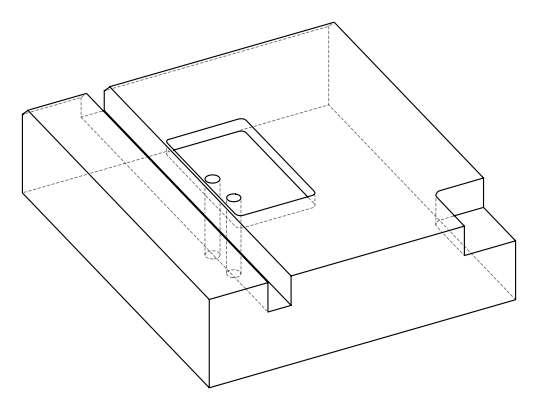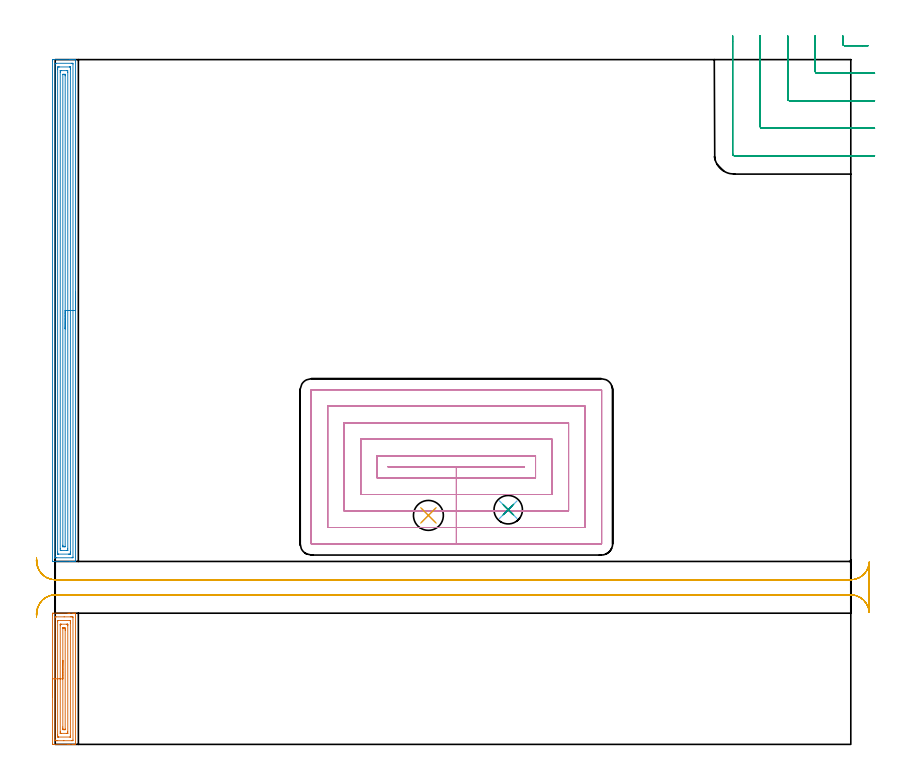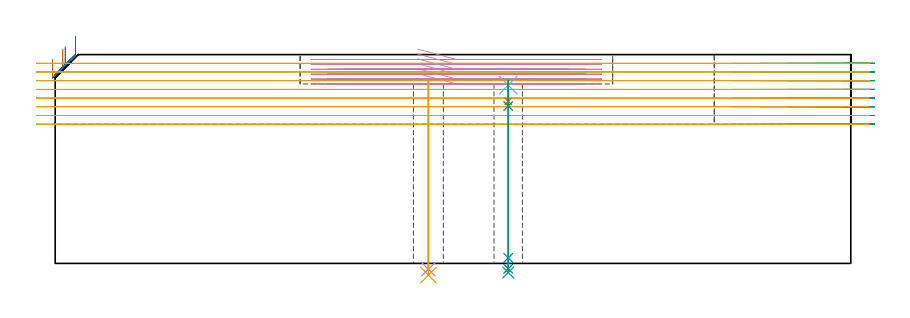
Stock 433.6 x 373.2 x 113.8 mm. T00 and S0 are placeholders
(PLAN: 11 operations, 9 tool changes, 62.4 min)
(1 AREA_MILL | FG_CHAMFER_SURFACE | UGT0205_001 | 3.09 min | 6206 mm3)
(2 AREA_MILL_1 | FG_CHAMFER_SURFACE_1 | UGT0205_001 | 11.17 min | 22240 mm3)
(3 MILL_CORNER_NOTCH_RECTANGULAR | CORNER_NOTCH_RECTANGULAR | UGT0201_094 | Follow Part, ap 5, ae 75% | 7.51 min | 174990 mm3)
(4 MILL_RECTANGULAR_POCKET | POCKET_RECTANGULAR_STRAIGHT | NXT0201_011 | Follow Part, ap 3, ae 75% | 23.3 min | 261359 mm3)
(5 MILL_RECTANGULAR_SLOT | SLOT_RECTANGULAR | UGT0201_094 | Follow Part, ap 5, ae 75% | 15.48 min | 462439 mm3)
(6 SPOT_DRILL | STEP1HOLE | NXT0321_9005460120000 | 0.03 min | 22 mm3)
(7 DRILL_BLIND_HOLE_INTO_CENTER | STEP1HOLE | UGT0301_185 | 0.05 min | 265 mm3)
(8 GUN_DRILL_THROUGH_HOLE | STEP1HOLE | UGT0307_002 | 0.48 min | 2493 mm3)
(9 SPADE_DRILL_TO_ENLARGE_THROUGH_HOLE | STEP1HOLE | UGT0306_006 | 0.42 min | 15644 mm3)
(10 DRILL_THROUGH_HOLE_FROM_SOLID_MATERIAL | STEP1HOLE_1 | NXT0301_065 | 0.42 min | 6736 mm3)
(11 DRILL_TO_ENLARGE_THROUGH_HOLE | STEP1HOLE_1 | UGT0301_287 | 0.43 min | 13636 mm3)
(TOOL UGT0205_001 | Chamfer Mill 20 x 3 x 45 deg. | D20 FL50 Z2)
(TOOL UGT0201_094 | End mill 20 mm | D20 FL38 Z4)
(TOOL NXT0201_011 | ENDMILL 12mm [2P460-1200-NA 1630] | D12 FL38 Z6)
(TOOL NXT0321_9005460120000 | NC Spot Drill, 142deg, 12mm, Carbide, Uncoated | D12 PA142 FL30 Z2)
(TOOL UGT0301_185 | Twist Drill 6.3 mm | D6.3 PA118 FL61 Z2)
(TOOL UGT0307_002 | Gun Drill 6 mm | D6 PA130 FL24 Z1)
(TOOL UGT0306_006 | Spade Drill 15.5mm | D15.5 PA132 FL10 Z2)
(TOOL NXT0301_065 | Carbide Drill 9.4mm [860.1-0940-075A1-MM 2214] | D9.4 PA140 FL98 Z2)
(TOOL UGT0301_287 | Twist Drill 16.3 mm | D16.3 PA118 FL125 Z2)
(OP 1 AREA_MILL)
G17 G21 G94 G90
T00 M6
G54
G17 G0 G90 X-1.5 Y25.75 S1061 M3
G43 Z123.8 H0
Z111.2
G94 G1 Y25.788 Z110.328 F250.
Y25.902 Z109.463
Y26.091 Z108.612
Y26.353 Z107.78
Y26.687 Z106.974
Y27.09 Z106.2
Y27.558 Z105.464
Y28.09 Z104.772
Y28.679 Z104.129
Y29.322 Z103.54
Y30.014 Z103.008
Y30.75 Z102.54
Y31.524 Z102.137
Y32.33 Z101.803
Y33.162 Z101.541
Y34.013 Z101.352
Y34.878 Z101.238
Y35.75 Z101.2
Y70.567
X-1.499 Y70.923 Z101.201
X-1.494 Y71.451 Z101.203
X-1.491 Y71.492 Z101.205
X-0.967 Y71.5 Z101.73
X7.018 Z109.712
X7.642 Z110.339
X7.905 Z110.602
X9.68 Z112.375
X10.207 Z112.905
X10.567 Z113.266
X10.784 Z113.483
X11.075 Y71.493 Z113.766
X11.097 Y71.49 Z113.788
X11.1 Y71.368 Z113.8
Y0.132
X11.097 Y0.01 Z113.788
X11.075 Y0.007 Z113.766
X10.784 Y0. Z113.483
X10.206 Z112.905
X9.68 Z112.375
X7.642 Z110.34
X7.018 Z109.712
X-1.28 Y0.001 Z101.416
X-1.492 Y0.01 Z101.205
X-1.499 Y0.221 Z101.199
X-1.5 Y0.577 Z101.2
Y35.75
X-0.086 Z102.614
Y69.142
X-0.08 Y69.49 Z102.62
X0.452 Y69.499 Z103.152
X4.887 Y69.5 Z107.587
X8.436 Z111.136
X8.793 Z111.493
X9.325 Y69.498 Z112.025
X9.68 Y69.49 Z112.38
X9.686 Y69.136 Z112.386
Y2.358
X9.68 Y2.01 Z112.38
X9.148 Y2.001 Z111.848
X4.713 Y2. Z107.413
X1.164 Z103.864
X0.807 Z103.507
X0.275 Y2.002 Z102.975
X-0.08 Y2.01 Z102.62
X-0.086 Y2.358 Z102.614
Y2.364
Y35.75
X1.328 Z104.028
X1.329 Y66.838 Z104.029
X1.331 Y67.361 Z104.031
X1.333 Y67.452 Z104.033
X1.335 Y67.489 Z104.035
X1.417 Y67.494 Z104.117
X1.557 Y67.499 Z104.257
X7.767 Y67.5 Z110.467
X7.905 Y67.497 Z110.605
X8.044 Y67.49 Z110.744
X8.265 Y67.474 Z110.965
X8.267 Y67.361 Z110.967
X8.27 Y66.995 Z110.97
X8.271 Y66.47 Z110.971
Y66.103
Y4.662
X8.269 Y4.139 Z110.969
X8.267 Y4.048 Z110.967
X8.265 Y4.011 Z110.965
X8.182 Y4.006 Z110.882
X8.043 Y4.001 Z110.743
X1.833 Y4. Z104.533
X1.695 Y4.003 Z104.395
X1.556 Y4.01 Z104.256
X1.335 Y4.026 Z104.035
X1.333 Y4.139 Z104.033
X1.33 Y4.505 Z104.03
X1.329 Y5.03 Z104.029
X1.328 Y5.397 Z104.028
Y35.75
X2.743 Z105.443
Y64.69
X2.745 Y65.417 Z105.445
X2.747 Y65.466 Z105.447
X2.749 Y65.486 Z105.449
X2.764 Y65.49 Z105.464
X2.863 Y65.495 Z105.563
X3.065 Y65.498 Z105.765
X3.469 Y65.5 Z106.169
X6.211 Z108.911
X6.566 Y65.499 Z109.266
X6.744 Y65.497 Z109.444
X6.833 Y65.492 Z109.533
X6.85 Y65.49 Z109.55
X6.852 Y65.479 Z109.552
X6.854 Y65.445 Z109.554
X6.857 Y64.851 Z109.557
Y64.69
Y6.81
X6.855 Y6.084 Z109.555
X6.853 Y6.034 Z109.553
X6.851 Y6.014 Z109.551
X6.836 Y6.01 Z109.536
X6.736 Y6.005 Z109.436
X6.535 Y6.002 Z109.235
X6.131 Y6. Z108.831
X3.389 Z106.089
X3.033 Y6.001 Z105.733
X2.856 Y6.003 Z105.556
X2.767 Y6.008 Z105.467
X2.75 Y6.01 Z105.45
X2.748 Y6.021 Z105.448
X2.746 Y6.055 Z105.446
X2.743 Y6.649 Z105.443
Y6.81
Y35.75
X4.157 Z106.857
Y63.109
X4.159 Y63.309 Z106.859
X4.162 Y63.442 Z106.862
X4.164 Y63.484 Z106.864
X4.174 Y63.49 Z106.874
X4.209 Y63.493 Z106.909
X4.356 Y63.498 Z107.056
X4.655 Y63.499 Z107.355
X5.244 Y63.493 Z107.944
X5.433 Y63.49 Z108.133
X5.439 Y63.109 Z108.139
X5.442 Y62.909 Z108.142
X5.443 Y62.709 Z108.143
Y62.018
Y8.391
X5.441 Y8.191 Z108.141
X5.438 Y8.058 Z108.138
X5.436 Y8.016 Z108.136
X5.426 Y8.01 Z108.126
X5.391 Y8.007 Z108.091
X5.244 Y8.002 Z107.944
X4.945 Y8.001 Z107.645
X4.356 Y8.007 Z107.056
X4.167 Y8.01 Z106.867
X4.16 Y8.391 Z106.86
X4.158 Y8.591 Z106.858
X4.157 Y8.791 Z106.857
Y9.482
Y35.75
Y36.622 Z106.895
Y37.486 Z107.009
Y38.338 Z107.198
Y39.17 Z107.46
Y39.976 Z107.794
Y40.75 Z108.197
Y41.486 Z108.665
Y42.178 Z109.196
Y42.821 Z109.786
Y43.41 Z110.429
Y43.941 Z111.121
Y44.41 Z111.857
Y44.813 Z112.631
Y45.147 Z113.437
Y45.409 Z114.269
Y45.598 Z115.12
Y45.712 Z115.985
Y45.75 Z116.857
G0 Z123.8
M5
M2
(OP 2 AREA_MILL_1)
G17 G21 G94 G90
T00 M6
G54
G17 G0 G90 X11.1 Y246.45 S1061 M3
G43 Z123.8 H0
G94 G1 Y246.412 Z122.928 F250.
Y246.298 Z122.063
Y246.109 Z121.212
Y245.847 Z120.38
Y245.513 Z119.574
Y245.11 Z118.8
Y244.641 Z118.064
Y244.11 Z117.372
Y243.521 Z116.729
Y242.878 Z116.139
Y242.186 Z115.608
Y241.45 Z115.14
Y240.676 Z114.737
Y239.87 Z114.403
Y239.038 Z114.141
Y238.186 Z113.952
Y237.322 Z113.838
Y236.45 Z113.8
Y99.863
X11.097 Y99.71 Z113.788
X11.069 Y99.706 Z113.76
X10.711 Y99.7 Z113.41
X10.328 Z113.027
X9.68 Z112.375
X8.469 Z111.166
X7.905 Z110.6
X-1.25 Y99.701 Z101.448
X-1.492 Y99.71 Z101.206
X-1.499 Y99.952 Z101.199
Y99.979
X-1.5 Y372.591 Z101.2
X-1.497 Y372.951 Z101.202
X-1.492 Y373.19 Z101.206
X-1.249 Y373.2 Z101.448
X7.905 Z110.6
X8.469 Z111.166
X8.793 Z111.489
X9.356 Z112.052
X9.68 Z112.375
X10.328 Z113.027
X10.711 Z113.41
X11.069 Y373.193 Z113.76
X11.097 Y373.19 Z113.788
X11.1 Y373.037 Z113.8
Y236.45
X9.686 Z112.386
Y102.095
X9.68 Y101.71 Z112.38
X9.184 Y101.701 Z111.884
X0.807 Y101.7 Z103.507
X0.311 Y101.701 Z103.011
X-0.08 Y101.71 Z102.62
X-0.086 Y102.095 Z102.614
Y102.101
Y370.805
X-0.08 Y371.19 Z102.62
X0.416 Y371.199 Z103.116
X8.793 Y371.2 Z111.493
X9.289 Y371.199 Z111.989
X9.68 Y371.19 Z112.38
X9.686 Y370.805 Z112.386
Y236.45
X8.271 Z110.971
Y104.773
X8.27 Y104.406 Z110.97
X8.264 Y103.88 Z110.964
X8.257 Y103.71 Z110.957
X8.083 Y103.702 Z110.783
X7.905 Y103.701 Z110.605
X7.197 Y103.7 Z109.897
X1.695 Y103.701 Z104.395
X1.516 Y103.704 Z104.216
X1.397 Y103.71 Z104.097
X1.335 Y103.722 Z104.035
X1.332 Y103.758 Z104.032
X1.33 Y103.88 Z104.03
X1.328 Y104.248 Z104.028
Y104.773
X1.329 Y368.127 Z104.029
X1.33 Y368.494 Z104.03
X1.336 Y369.02 Z104.036
X1.343 Y369.19 Z104.043
X1.517 Y369.198 Z104.217
X1.695 Y369.199 Z104.395
X2.403 Y369.2 Z105.103
X7.905 Y369.199 Z110.605
X8.084 Y369.196 Z110.784
X8.203 Y369.19 Z110.903
X8.265 Y369.178 Z110.965
X8.267 Y369.142 Z110.967
X8.27 Y369.02 Z110.97
X8.271 Y368.652 Z110.971
Y368.127
Y236.45
X6.857 Z109.557
Y106.558
X6.853 Y105.832 Z109.553
X6.85 Y105.725 Z109.55
X6.846 Y105.709 Z109.546
X6.823 Y105.706 Z109.523
X6.771 Y105.703 Z109.471
X6.557 Y105.701 Z109.257
X6.131 Y105.7 Z108.831
X3.435 Z106.135
X3.031 Y105.706 Z105.731
X2.83 Y105.71 Z105.53
X2.749 Y105.723 Z105.449
X2.743 Y106.558 Z105.443
Y366.342
X2.747 Y367.068 Z105.447
X2.75 Y367.174 Z105.45
X2.754 Y367.191 Z105.454
X2.776 Y367.194 Z105.476
X2.829 Y367.197 Z105.529
X3.043 Y367.199 Z105.743
X3.469 Y367.2 Z106.169
X6.165 Z108.865
X6.569 Y367.194 Z109.269
X6.77 Y367.19 Z109.47
X6.85 Y367.177 Z109.55
X6.857 Y366.342 Z109.557
Y236.45
X5.443 Z108.143
X5.442 Y107.942 Z108.142
X5.44 Y107.809 Z108.14
X5.436 Y107.711 Z108.136
X5.403 Y107.707 Z108.103
X5.244 Y107.702 Z107.944
X4.996 Y107.7 Z107.696
X4.209 Y107.701 Z106.909
X4.178 Y107.705 Z106.878
X4.167 Y107.709 Z106.867
X4.164 Y107.743 Z106.864
X4.158 Y108.143 Z106.858
X4.157 Y108.344 Z106.857
Y108.545
X4.158 Y364.958 Z106.858
X4.16 Y365.091 Z106.86
X4.164 Y365.189 Z106.864
X4.197 Y365.193 Z106.897
X4.356 Y365.198 Z107.056
X4.604 Y365.2 Z107.304
X5.391 Y365.199 Z108.091
X5.422 Y365.195 Z108.122
X5.433 Y365.191 Z108.133
X5.436 Y365.157 Z108.136
X5.442 Y364.757 Z108.142
X5.443 Y364.556 Z108.143
Y364.355
Y236.45
Y235.578 Z108.181
Y234.713 Z108.295
Y233.862 Z108.484
Y233.03 Z108.746
Y232.224 Z109.08
Y231.45 Z109.483
Y230.714 Z109.951
Y230.022 Z110.483
Y229.379 Z111.072
Y228.79 Z111.715
Y228.258 Z112.407
Y227.79 Z113.143
Y227.387 Z113.917
Y227.053 Z114.723
Y226.791 Z115.555
Y226.602 Z116.407
Y226.488 Z117.271
Y226.45 Z118.143
G0 Z123.8
M5
M2
(OP 3 MILL_CORNER_NOTCH_RECTANGULAR)
G17 G21 G94 G90
T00 M6
G54
G17 G0 G90 X429.2 Y386.2 S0 M3
G43 Z123.8 H0
Z109.062
G94 G1 Y383.2 F250.
Y381.794 F500.
G3 X430.194 Y380.8 R1.
G1 X440.099
X443.099 F250.
G0 Z123.8
X414.2 Y386.2
Z109.062
G1 Y383.2
Y366.795 F500.
G3 X415.195 Y365.8 R1.
G1 X443.6
X446.6 F250.
G0 Z123.8
X399.2 Y386.2
Z109.062
G1 Y383.2
Y351.795 F500.
G3 X400.195 Y350.8 R1.
G1 X443.6
X446.6 F250.
G0 Z123.8
X384.2 Y386.2
Z109.062
G1 Y383.2
Y336.795 F500.
G3 X385.195 Y335.8 R1.
G1 X443.6
X446.6 F250.
G0 Z123.8
X369.2 Y386.2
Z109.062
G1 Y383.2
Y321.795 F500.
G3 X370.195 Y320.8 R1.
G1 X443.6
X446.6 F250.
G0 Z123.8
X429.2 Y386.2
Z104.325
G1 Y383.2
Y381.794 F500.
G3 X430.194 Y380.8 R1.
G1 X440.099
X443.099 F250.
G0 Z123.8
X414.2 Y386.2
Z104.325
G1 Y383.2
Y366.795 F500.
G3 X415.195 Y365.8 R1.
G1 X443.6
X446.6 F250.
G0 Z123.8
X399.2 Y386.2
Z104.325
G1 Y383.2
Y351.795 F500.
G3 X400.195 Y350.8 R1.
G1 X443.6
X446.6 F250.
G0 Z123.8
X384.2 Y386.2
Z104.325
G1 Y383.2
Y336.795 F500.
G3 X385.195 Y335.8 R1.
G1 X443.6
X446.6 F250.
G0 Z123.8
X369.2 Y386.2
Z104.325
G1 Y383.2
Y321.795 F500.
G3 X370.195 Y320.8 R1.
G1 X443.6
X446.6 F250.
G0 Z123.8
X429.2 Y386.2
Z99.587
G1 Y383.2
Y381.794 F500.
G3 X430.194 Y380.8 R1.
G1 X440.099
X443.099 F250.
G0 Z123.8
X414.2 Y386.2
Z99.587
G1 Y383.2
Y366.794 F500.
G3 X415.194 Y365.8 R1.
G1 X443.6
X446.6 F250.
G0 Z123.8
X399.2 Y386.2
Z99.587
G1 Y383.2
Y351.795 F500.
G3 X400.195 Y350.8 R1.
G1 X443.6
X446.6 F250.
G0 Z123.8
X384.2 Y386.2
Z99.587
G1 Y383.2
Y336.795 F500.
G3 X385.195 Y335.8 R1.
G1 X443.6
X446.6 F250.
G0 Z123.8
X369.2 Y386.2
Z99.587
G1 Y383.2
Y321.795 F500.
G3 X370.195 Y320.8 R1.
G1 X443.6
X446.6 F250.
G0 Z123.8
X429.2 Y386.2
Z94.85
G1 Y383.2
Y381.794 F500.
G3 X430.194 Y380.8 R1.
G1 X440.099
X443.099 F250.
G0 Z123.8
X414.2 Y386.2
Z94.85
G1 Y383.2
Y366.794 F500.
G3 X415.194 Y365.8 R1.
G1 X443.6
X446.6 F250.
G0 Z123.8
X399.2 Y386.2
Z94.85
G1 Y383.2
Y351.795 F500.
G3 X400.195 Y350.8 R1.
G1 X443.6
X446.6 F250.
G0 Z123.8
X384.2 Y386.2
Z94.85
G1 Y383.2
Y336.795 F500.
G3 X385.195 Y335.8 R1.
G1 X443.6
X446.6 F250.
G0 Z123.8
X369.2 Y386.2
Z94.85
G1 Y383.2
Y321.795 F500.
G3 X370.195 Y320.8 R1.
G1 X443.6
X446.6 F250.
G0 Z123.8
X429.2 Y386.2
Z90.112
G1 Y383.2
Y381.794 F500.
G3 X430.194 Y380.8 R1.
G1 X440.099
X443.099 F250.
G0 Z123.8
X414.2 Y386.2
Z90.112
G1 Y383.2
Y366.794 F500.
G3 X415.194 Y365.8 R1.
G1 X443.6
X446.6 F250.
G0 Z123.8
X399.2 Y386.2
Z90.112
G1 Y383.2
Y351.795 F500.
G3 X400.195 Y350.8 R1.
G1 X443.6
X446.6 F250.
G0 Z123.8
X384.2 Y386.2
Z90.112
G1 Y383.2
Y336.795 F500.
G3 X385.195 Y335.8 R1.
G1 X443.6
X446.6 F250.
G0 Z123.8
X369.2 Y386.2
Z90.112
G1 Y383.2
Y321.795 F500.
G3 X370.195 Y320.8 R1.
G1 X443.6
X446.6 F250.
G0 Z123.8
X429.2 Y386.2
Z85.375
G1 Y383.2
Y381.794 F500.
G3 X430.194 Y380.8 R1.
G1 X440.099
X443.099 F250.
G0 Z123.8
X414.2 Y386.2
Z85.375
G1 Y383.2
Y366.794 F500.
G3 X415.194 Y365.8 R1.
G1 X443.6
X446.6 F250.
G0 Z123.8
X399.2 Y386.2
Z85.375
G1 Y383.2
Y351.795 F500.
G3 X400.195 Y350.8 R1.
G1 X443.6
X446.6 F250.
G0 Z123.8
X384.2 Y386.2
Z85.375
G1 Y383.2
Y336.795 F500.
G3 X385.195 Y335.8 R1.
G1 X443.6
X446.6 F250.
G0 Z123.8
X369.2 Y386.2
Z85.375
G1 Y383.2
Y321.795 F500.
G3 X370.195 Y320.8 R1.
G1 X443.6
X446.6 F250.
G0 Z123.8
X429.2 Y386.2
Z80.637
G1 Y383.2
Y381.794 F500.
G3 X430.194 Y380.8 R1.
G1 X440.099
X443.099 F250.
G0 Z123.8
X414.2 Y386.2
Z80.637
G1 Y383.2
Y366.794 F500.
G3 X415.194 Y365.8 R1.
G1 X443.6
X446.6 F250.
G0 Z123.8
X399.2 Y386.2
Z80.637
G1 Y383.2
Y351.795 F500.
G3 X400.195 Y350.8 R1.
G1 X443.6
X446.6 F250.
G0 Z123.8
X384.2 Y386.2
Z80.637
G1 Y383.2
Y336.795 F500.
G3 X385.195 Y335.8 R1.
G1 X443.6
X446.6 F250.
G0 Z123.8
X369.2 Y386.2
Z80.637
G1 Y383.2
Y321.795 F500.
G3 X370.195 Y320.8 R1.
G1 X443.6
X446.6 F250.
G0 Z123.8
X429.2 Y386.2
Z75.9
G1 Y383.2
Y381.794 F500.
G3 X430.194 Y380.8 R1.
G1 X440.099
X443.099 F250.
G0 Z123.8
X414.2 Y386.2
Z75.9
G1 Y383.2
Y366.794 F500.
G3 X415.194 Y365.8 R1.
G1 X443.6
X446.6 F250.
G0 Z123.8
X399.2 Y386.2
Z75.9
G1 Y383.2
Y351.795 F500.
G3 X400.195 Y350.8 R1.
G1 X443.6
X446.6 F250.
G0 Z123.8
X384.2 Y386.2
Z75.9
G1 Y383.2
Y336.795 F500.
G3 X385.195 Y335.8 R1.
G1 X443.6
X446.6 F250.
G0 Z123.8
X369.2 Y386.2
Z75.9
G1 Y383.2
Y321.795 F500.
G3 X370.195 Y320.8 R1.
G1 X443.6
X446.6 F250.
G0 Z123.8
M5
M2
(OP 4 MILL_RECTANGULAR_POCKET)
G17 G21 G94 G90
T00 M6
G54
G17 G0 G90 X197.502 Y151.2 S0 M3
G43 Z123.8 H1
Z116.8
G94 G1 X218.65 Z111.133 F250.
X255.8 F500.
Y151.3
X181.5
Y151.2
X218.65
Y145.2
X261.8
Y157.3
X175.5
Y145.2
X218.65
Y136.2
X270.8
Y166.3
X166.5
Y136.2
X218.65
Y127.2
X279.8
Y175.3
X157.5
Y127.2
X218.65
Y118.2
X288.8
Y184.3
X148.5
Y118.2
X218.65
Y109.2
X297.6
G3 X297.8 Y109.4 R0.2
G1 Y193.1
G3 X297.6 Y193.3 R0.2
G1 X139.7
G3 X139.5 Y193.1 R0.2
G1 Y109.4
G3 X139.7 Y109.2 R0.2
G1 X218.65
X219.65
G0 X197.502 Y151.2 Z114.133
G1 X218.65 Z108.467 F250.
X255.8 F500.
Y151.3
X181.5
Y151.2
X218.65
Y145.2
X261.8
Y157.3
X175.5
Y145.2
X218.65
Y136.2
X270.8
Y166.3
X166.5
Y136.2
X218.65
Y127.2
X279.8
Y175.3
X157.5
Y127.2
X218.65
Y118.2
X288.8
Y184.3
X148.5
Y118.2
X218.65
Y109.2
X297.6
G3 X297.8 Y109.4 R0.2
G1 Y193.1
G3 X297.6 Y193.3 R0.2
G1 X139.7
G3 X139.5 Y193.1 R0.2
G1 Y109.4
G3 X139.7 Y109.2 R0.2
G1 X218.65
X219.65
G0 X197.502 Y151.2 Z111.467
G1 X218.65 Z105.8 F250.
X255.8 F500.
Y151.3
X181.5
Y151.2
X218.65
Y145.2
X261.8
Y157.3
X175.5
Y145.2
X218.65
Y136.2
X270.8
Y166.3
X166.5
Y136.2
X218.65
Y127.2
X279.8
Y175.3
X157.5
Y127.2
X218.65
Y118.2
X288.8
Y184.3
X148.5
Y118.2
X218.65
Y109.2
X297.6
G3 X297.8 Y109.4 R0.2
G1 Y193.1
G3 X297.6 Y193.3 R0.2
G1 X139.7
G3 X139.5 Y193.1 R0.2
G1 Y109.4
G3 X139.7 Y109.2 R0.2
G1 X218.65
X219.65
G0 X197.502 Y151.2 Z108.8
G1 X218.65 Z103.133 F250.
X255.8 F500.
Y151.3
X181.5
Y151.2
X218.65
Y145.2
X261.8
Y157.3
X175.5
Y145.2
X218.65
Y136.2
X270.8
Y166.3
X166.5
Y136.2
X218.65
Y127.2
X279.8
Y175.3
X157.5
Y127.2
X218.65
Y118.2
X288.8
Y184.3
X148.5
Y118.2
X218.65
Y109.2
X297.6
G3 X297.8 Y109.4 R0.2
G1 Y193.1
G3 X297.6 Y193.3 R0.2
G1 X139.7
G3 X139.5 Y193.1 R0.2
G1 Y109.4
G3 X139.7 Y109.2 R0.2
G1 X218.65
X219.65
G0 X197.502 Y151.2 Z106.133
G1 X218.65 Z100.467 F250.
X255.8 F500.
Y151.3
X181.5
Y151.2
X218.65
Y145.2
X261.8
Y157.3
X175.5
Y145.2
X218.65
Y136.2
X270.8
Y166.3
X166.5
Y136.2
X218.65
Y127.2
X279.8
Y175.3
X157.5
Y127.2
X218.65
Y118.2
X288.8
Y184.3
X148.5
Y118.2
X218.65
Y109.2
X297.6
G3 X297.8 Y109.4 R0.2
G1 Y193.1
G3 X297.6 Y193.3 R0.2
G1 X139.7
G3 X139.5 Y193.1 R0.2
G1 Y109.4
G3 X139.7 Y109.2 R0.2
G1 X218.65
X219.65
G0 X197.502 Y151.2 Z103.467
G1 X218.65 Z97.8 F250.
X255.8 F500.
Y151.3
X181.5
Y151.2
X218.65
Y145.2
X261.8
Y157.3
X175.5
Y145.2
X218.65
Y136.2
X270.8
Y166.3
X166.5
Y136.2
X218.65
Y127.2
X279.8
Y175.3
X157.5
Y127.2
X218.65
Y118.2
X288.8
Y184.3
X148.5
Y118.2
X218.65
Y109.2
X297.6
G3 X297.8 Y109.4 R0.2
G1 Y193.1
G3 X297.6 Y193.3 R0.2
G1 X139.7
G3 X139.5 Y193.1 R0.2
G1 Y109.4
G3 X139.7 Y109.2 R0.2
G1 X218.65
X219.65
G0 Z123.8
M5
M2
(OP 5 MILL_RECTANGULAR_SLOT)
G17 G21 G94 G90
T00 M6
G54
G17 G0 G90 X-10.253 Y73.47 S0 M3
G43 Z123.8 H0
Z109.062
G94 G1 X-8.864 Y76.129 F250.
G2 X0. Y81.5 R10. F500.
G1 X433.6
G2 X443.59 Y71.947 R10.
G1 X443.6
Y99.253
X443.59
G2 X433.6 Y89.7 R10.
G1 X0.
G2 X-8.864 Y95.072 R10.
G1 X-10.253 Y97.731 F250.
G0 X-10.421 Y70.869 Z104.325
G1 X-9.734 Y73.789
G2 X0. Y81.5 R10. F500.
G1 X433.6
G2 X443.59 Y71.947 R10.
G1 X443.6
Y99.253
X443.59
G2 X433.6 Y89.7 R10.
G1 X0.
G2 X-9.743 Y97.446 R10.
G1 X-10.419 Y100.369 F250.
G0 X-10.202 Y69.283 Z99.587
G1 X-9.97 Y72.274
G2 X0. Y81.5 R10. F500.
G1 X433.6
G2 X443.59 Y71.947 R10.
G1 X443.6
Y99.253
X443.59
G2 X433.6 Y89.7 R10.
G1 X0.
G2 X-9.97 Y98.926 R10.
G1 X-10.202 Y101.917 F250.
G0 Y69.283 Z94.85
G1 X-9.97 Y72.274
G2 X0. Y81.5 R10. F500.
G1 X433.6
G2 X443.59 Y71.947 R10.
G1 Y99.253
G2 X433.6 Y89.7 R10.
G1 X0.
G2 X-9.97 Y98.926 R10.
G1 X-10.202 Y101.917 F250.
G0 Y69.283 Z90.112
G1 X-9.97 Y72.274
G2 X0. Y81.5 R10. F500.
G1 X433.6
G2 X443.59 Y71.947 R10.
G1 Y99.253
G2 X433.6 Y89.7 R10.
G1 X0.
G2 X-9.97 Y98.926 R10.
G1 X-10.202 Y101.917 F250.
G0 Y69.283 Z85.375
G1 X-9.97 Y72.274
G2 X0. Y81.5 R10. F500.
G1 X433.6
G2 X443.59 Y71.947 R10.
G1 Y99.253
G2 X433.6 Y89.7 R10.
G1 X0.
G2 X-9.97 Y98.926 R10.
G1 X-10.202 Y101.917 F250.
G0 Y69.283 Z80.637
G1 X-9.97 Y72.274
G2 X0. Y81.5 R10. F500.
G1 X433.6
G2 X443.59 Y71.947 R10.
G1 Y99.253
G2 X433.6 Y89.7 R10.
G1 X0.
G2 X-9.97 Y98.926 R10.
G1 X-10.202 Y101.917 F250.
G0 Y69.283 Z75.9
G1 X-9.97 Y72.274
G2 X0. Y81.5 R10. F500.
G1 X433.6
G2 X443.59 Y71.947 R10.
G1 Y99.253
G2 X433.6 Y89.7 R10.
G1 X0.
G2 X-9.97 Y98.926 R10.
G1 X-10.202 Y101.917 F250.
G0 Z123.8
M5
M2
(OP 6 SPOT_DRILL)
G17 G21 G94 G90
T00 M6
G54
G17 G0 G90 X246.9 Y127.9 S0 M3
G43 Z123.8 H0
G94 G81 G98 Z97.133 F250. R100.8
G80
M5
M2
(OP 7 DRILL_BLIND_HOLE_INTO_CENTER)
G17 G21 G94 G90
T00 M6
G54
G17 G0 G90 X246.9 Y127.9 S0 M3
G43 Z123.8 H0
G94 G81 G98 Z88.35 F250. R99.8
G80
M5
M2
(OP 8 GUN_DRILL_THROUGH_HOLE)
G17 G21 G94 G90
T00 M6
G54
G17 G0 G90 X246.9 Y127.9 M8
G43 Z123.8 H0
Z98.29
S716 M3
G94 G1 Z85.754 F125. M26
G4 X.084
Z3. F250.
G4 X.084
Z-2.899 F125.
G4 X.084
M5
M9
G0 Z98.29
Z123.8
M2
(OP 9 SPADE_DRILL_TO_ENLARGE_THROUGH_HOLE)
G17 G21 G94 G90
T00 M6
G54
G17 G0 G90 X246.9 Y127.9 S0 M3
G43 Z123.8 H0
G94 G73 G98 Z-4.951 F250. Q14.679 R99.8
G80
M5
M2
(OP 10 DRILL_THROUGH_HOLE_FROM_SOLID_MATERIAL)
G17 G21 G94 G90
T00 M6
G54
G17 G0 G90 X203.4 Y124.8 S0 M3
G43 Z123.8 H1
G94 G81 G98 Z-3.211 F250. R99.8
G80
M5
M2
(OP 11 DRILL_TO_ENLARGE_THROUGH_HOLE)
G17 G21 G94 G90
T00 M6
G54
G17 G0 G90 X203.4 Y124.8 S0 M3
G43 Z123.8 H0
G94 G73 G98 Z-6.397 F250. Q14.885 R99.8
G80
M5
M2
